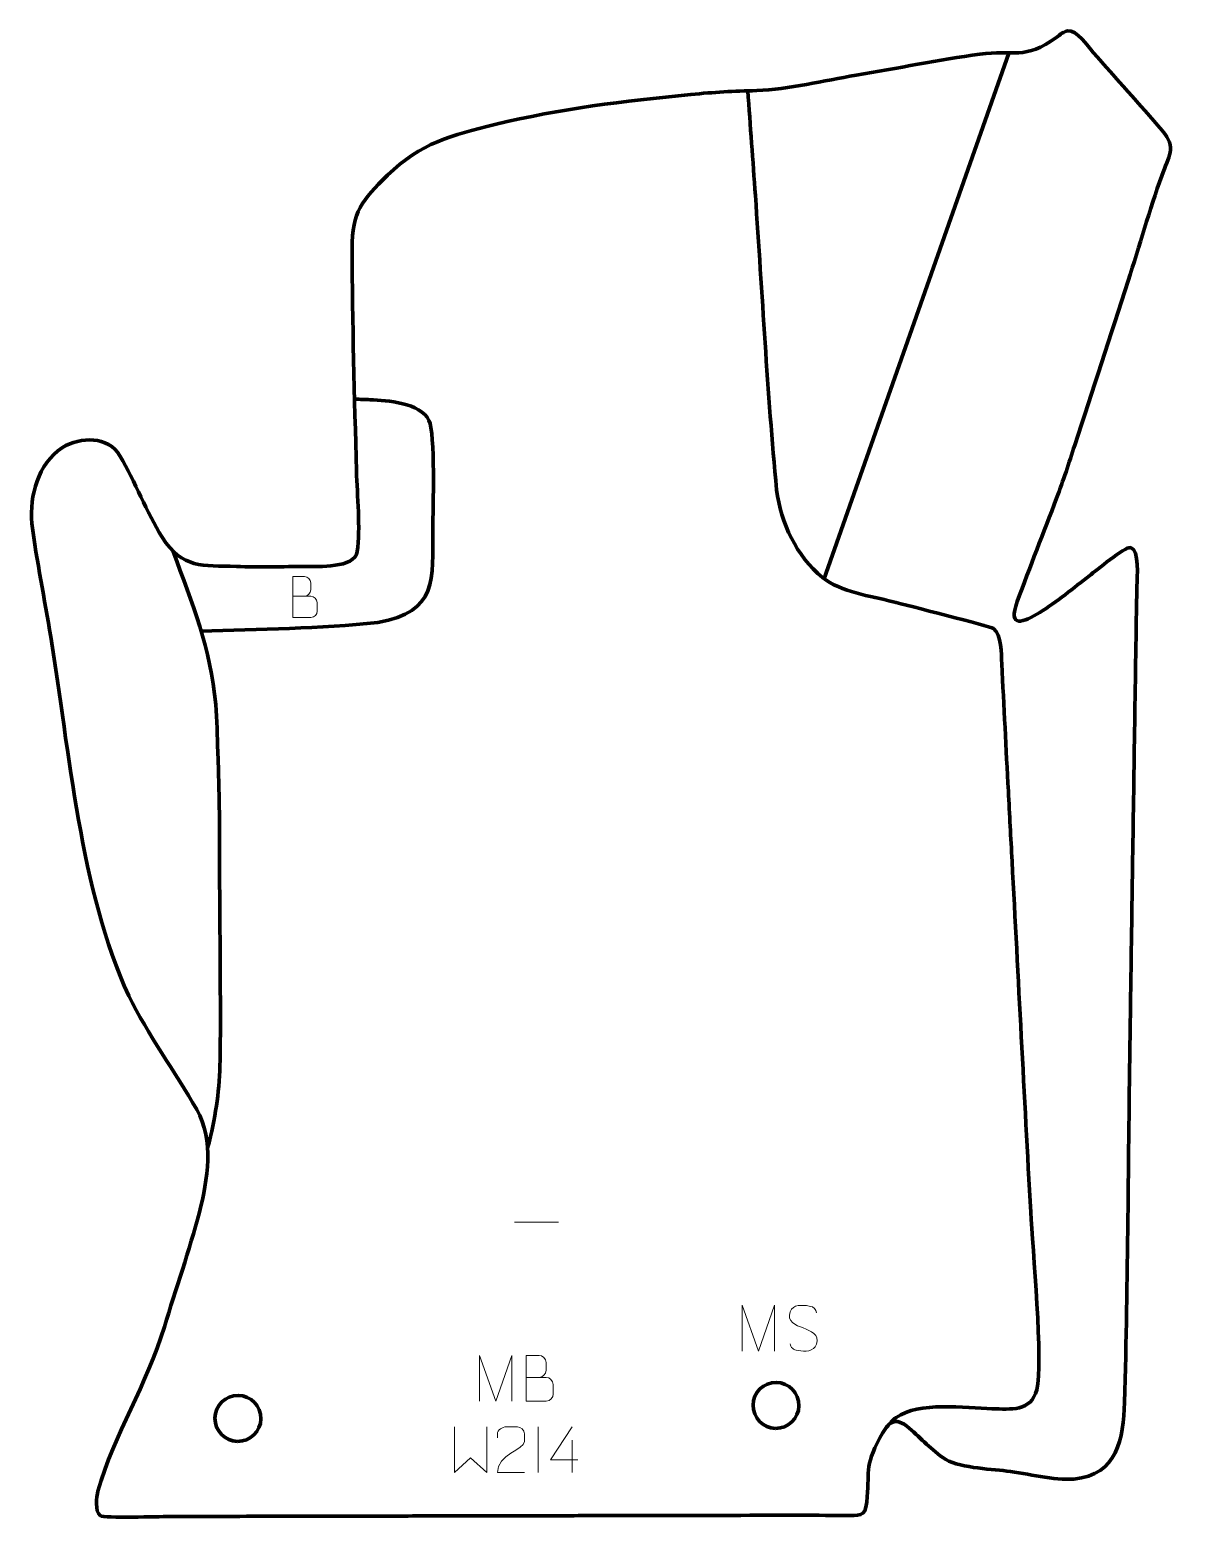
# Model space of a CAD drawing. Header units: millimetres. Extents: x 1256 to 1882, y 114 to 925.
import ezdxf

# ---------------------------------------------------------------- set-up
doc = ezdxf.new("R2010")
doc.units = ezdxf.units.MM
doc.header["$MEASUREMENT"] = 0
doc.layers.add('layer 2', color=7, linetype='Continuous')
doc.layers.add('layer 3', color=7, linetype='Continuous')

msp = doc.modelspace()

# ---------------------------------------------------------------- linework, layer by layer
at = {"layer": 'layer 2', "color": 142, "lineweight": 158}
msp.add_open_spline([(1789.6548, 912.2328), (1789.6548, 912.2328), (1688.8774, 625.4493), (1688.8774, 625.4493)], degree=3, dxfattribs=at)
for points, knots in [([(1647.4339, 891.8529), (1648.8065, 872.7843), (1650.1792, 853.7157), (1651.5518, 834.647), (1651.5518, 834.647), (1655.3583, 781.2605), (1658.0118, 727.5783), (1663.1168, 674.3154), (1663.1168, 674.3154), (1665.5207, 656.0907), (1673.8992, 638.3665), (1688.1645, 626.4189), (1688.1645, 626.4189), (1698.2893, 618.5861), (1714.2057, 616.4961), (1726.6075, 613.2565), (1726.6075, 613.2565), (1733.1804, 611.5539), (1779.5716, 599.9335), (1781.2766, 598.6958), (1781.2766, 598.6958), (1785.8144, 595.4016), (1785.5848, 584.8277), (1785.8588, 579.4931), (1785.8588, 579.4931), (1787.048, 556.3378), (1788.2211, 533.1948), (1789.4544, 510.0399), (1789.4544, 510.0399), (1790.1305, 497.3482), (1790.8066, 484.6564), (1791.4827, 471.9647), (1791.4827, 471.9647), (1794.8791, 408.2081), (1798.0805, 344.3795), (1801.6773, 280.6416), (1801.6773, 280.6416), (1802.7232, 262.1109), (1808.5288, 197.5596), (1804.9594, 183.791), (1804.9594, 183.791), (1801.863, 171.8468), (1790.7112, 173.1224), (1780.5256, 173.4792), (1780.5256, 173.4792), (1765.9713, 173.9891), (1740.5365, 177.346), (1728.3884, 168.7238), (1728.3884, 168.7238), (1727.3726, 167.8504), (1726.399, 166.8941), (1725.4298, 165.9674)], [0, 0, 0, 0, 0.07142857, 0.07142857, 0.07142857, 0.07142857, 0.14285714, 0.14285714, 0.14285714, 0.14285714, 0.21428571, 0.21428571, 0.21428571, 0.21428571, 0.28571429, 0.28571429, 0.28571429, 0.28571429, 0.35714286, 0.35714286, 0.35714286, 0.35714286, 0.42857143, 0.42857143, 0.42857143, 0.42857143, 0.5, 0.5, 0.5, 0.5, 0.57142857, 0.57142857, 0.57142857, 0.57142857, 0.64285714, 0.64285714, 0.64285714, 0.64285714, 0.71428571, 0.71428571, 0.71428571, 0.71428571, 0.78571429, 0.78571429, 0.78571429, 0.78571429, 0.85714286, 0.85714286, 0.85714286, 0.85714286, 1, 1, 1, 1]), ([(1349.3153, 597.244), (1380.9336, 598.6219), (1414.4052, 598.3456), (1445.6951, 602.0356), (1445.6951, 602.0356), (1478.685, 607.7642), (1475.4699, 625.2463), (1475.7033, 653.1922), (1475.7033, 653.1922), (1475.8401, 663.6702), (1477.0658, 705.1388), (1473.6312, 712.1493), (1473.6312, 712.1493), (1468.943, 721.7184), (1450.834, 723.0348), (1441.517, 723.4242), (1441.517, 723.4242), (1438.8234, 723.5313), (1436.1293, 723.5938), (1433.4353, 723.7027)], [0, 0, 0, 0, 0.16666667, 0.16666667, 0.16666667, 0.16666667, 0.33333333, 0.33333333, 0.33333333, 0.33333333, 0.5, 0.5, 0.5, 0.5, 0.66666667, 0.66666667, 0.66666667, 0.66666667, 1, 1, 1, 1]), ([(1334.1151, 640.6465), (1344.6665, 612.1142), (1354.6328, 588.1389), (1357.3557, 557.3072), (1357.3557, 557.3072), (1358.025, 548.7126), (1358.2337, 540.0303), (1358.5411, 531.4136), (1358.5411, 531.4136), (1358.5411, 531.4136), (1358.5764, 530.4334), (1358.5764, 530.4334), (1358.5764, 530.4334), (1359.0555, 517.3627), (1359.3588, 504.293), (1359.4027, 491.2133), (1359.4027, 491.2133), (1359.4027, 491.2133), (1359.406, 490.2408), (1359.406, 490.2408), (1359.406, 490.2408), (1359.4312, 481.3372), (1359.4191, 472.4343), (1359.4709, 463.5305), (1359.4709, 463.5305), (1359.4709, 463.5305), (1359.477, 462.5832), (1359.477, 462.5832), (1359.477, 462.5832), (1359.626, 440.6409), (1359.7927, 418.699), (1359.8941, 396.7563), (1359.8941, 396.7563), (1359.9378, 386.5989), (1359.9154, 376.4473), (1359.789, 366.2904), (1359.789, 366.2904), (1359.5796, 350.5094), (1358.1372, 337.1684), (1354.509, 321.7836), (1354.509, 321.7836), (1353.9841, 319.6384), (1353.4465, 317.4961), (1352.913, 315.3531)], [0, 0, 0, 0, 0.08333333, 0.08333333, 0.08333333, 0.08333333, 0.16666667, 0.16666667, 0.16666667, 0.16666667, 0.25, 0.25, 0.25, 0.25, 0.33333333, 0.33333333, 0.33333333, 0.33333333, 0.41666667, 0.41666667, 0.41666667, 0.41666667, 0.5, 0.5, 0.5, 0.5, 0.58333333, 0.58333333, 0.58333333, 0.58333333, 0.66666667, 0.66666667, 0.66666667, 0.66666667, 0.75, 0.75, 0.75, 0.75, 0.83333333, 0.83333333, 0.83333333, 0.83333333, 1, 1, 1, 1])]:
    msp.add_open_spline(points, degree=3, knots=knots, dxfattribs=at)
at = {"layer": 'layer 2', "color": 142, "lineweight": 200}
for points in [[(1662.5879, 162.764), (1655.6728, 162.8716), (1650.1542, 168.5646), (1650.2618, 175.4797), (1650.2618, 175.4797), (1650.3694, 182.3948), (1656.0624, 187.9134), (1662.9775, 187.8058), (1662.9775, 187.8058), (1669.8926, 187.6982), (1675.4112, 182.0051), (1675.3036, 175.0901), (1675.3036, 175.0901), (1675.196, 168.175), (1669.503, 162.6564), (1662.5879, 162.764)], [(1369.2875, 155.6633), (1362.3724, 155.7709), (1356.8538, 161.4639), (1356.9614, 168.379), (1356.9614, 168.379), (1357.069, 175.294), (1362.762, 180.8127), (1369.6771, 180.7051), (1369.6771, 180.7051), (1376.5922, 180.5975), (1382.1108, 174.9044), (1382.0032, 167.9894), (1382.0032, 167.9894), (1381.8956, 161.0743), (1376.2026, 155.5557), (1369.2875, 155.6633)]]:
    msp.add_open_spline(points, degree=3, knots=[0, 0, 0, 0, 0.2, 0.2, 0.2, 0.2, 0.4, 0.4, 0.4, 0.4, 0.6, 0.6, 0.6, 0.6, 1, 1, 1, 1], dxfattribs=at)
at = {"layer": 'layer 3', "color": 242, "lineweight": 158}
msp.add_open_spline([(1509.4915, 873.408), (1545.8887, 882.18), (1579.3302, 886.1469), (1616.425, 889.7638), (1616.425, 889.7638), (1628.9701, 891.0229), (1639.6949, 891.6114), (1652.2874, 891.8682), (1652.2874, 891.8682), (1669.7378, 892.5527), (1688.9643, 897.3908), (1706.4271, 900.2612), (1706.4271, 900.2612), (1728.8072, 903.9853), (1751.5298, 908.6783), (1773.9307, 911.7731), (1773.9307, 911.7731), (1792.0009, 914.2698), (1798.3961, 908.1565), (1815.8112, 921.0894), (1815.8112, 921.0894), (1817.7761, 922.5485), (1819.5008, 923.9421), (1821.9498, 924.4149), (1821.9498, 924.4149), (1826.6588, 925.0466), (1832.7769, 916.1561), (1835.7325, 912.7231), (1835.7325, 912.7231), (1848.1032, 898.4103), (1861.0491, 884.4365), (1873.3149, 870.1236), (1873.3149, 870.1236), (1881.5258, 860.5424), (1876.8324, 856.1413), (1873.0631, 845.5152), (1873.0631, 845.5152), (1866.4581, 826.8021), (1860.8488, 807.1385), (1854.7723, 788.1562), (1854.7723, 788.1562), (1845.1975, 758.245), (1835.4556, 728.4636), (1825.6599, 698.6266), (1825.6599, 698.6266), (1822.4471, 688.8408), (1819.4389, 679.4348), (1815.7919, 669.7782), (1815.7919, 669.7782), (1808.6844, 650.9941), (1801.177, 632.2854), (1794.3131, 613.4226), (1794.3131, 613.4226), (1788.859, 598.434), (1797.705, 601.9559), (1806.6631, 607.4958), (1806.6631, 607.4958), (1815.4625, 612.9375), (1825.3782, 621.1153), (1833.8002, 627.5416), (1833.8002, 627.5416), (1837.1306, 630.1669), (1852.8556, 643.3692), (1856.0372, 642.7946), (1856.0372, 642.7946), (1861.0986, 641.8805), (1859.5896, 626.2116), (1859.5211, 621.9712), (1859.5211, 621.9712), (1858.7185, 572.2666), (1857.9529, 522.571), (1857.218, 472.865), (1857.218, 472.865), (1857.1239, 466.4993), (1857.0298, 460.1337), (1856.9356, 453.7681), (1856.9356, 453.7681), (1856.8415, 447.4024), (1856.7474, 441.0368), (1856.6533, 434.6712), (1856.6533, 434.6712), (1856.3709, 415.5743), (1856.0885, 396.4775), (1855.8061, 377.3806), (1855.8061, 377.3806), (1854.8268, 310.6282), (1854.639, 243.6046), (1852.8382, 176.8982), (1852.8382, 176.8982), (1852.165, 157.0066), (1848.9668, 137.5205), (1825.1681, 135.0865), (1825.1681, 135.0865), (1814.4767, 134.3654), (1799.6943, 138.1176), (1788.5518, 139.5047), (1788.5518, 139.5047), (1778.9688, 140.5961), (1761.4607, 141.3124), (1753.7532, 146.8098), (1753.7532, 146.8098), (1746.2477, 152.2597), (1741.0121, 158.2408), (1734.1436, 164.0193), (1734.1436, 164.0193), (1726.0834, 169.73), (1723.3675, 164.5678), (1719.4361, 157.6132), (1719.4361, 157.6132), (1710.7746, 141.4527), (1713.9856, 138.8828), (1712.3018, 122.4458), (1712.3018, 122.4458), (1711.4489, 114.1199), (1707.9925, 115.3033), (1700.3622, 115.3099), (1700.3622, 115.3099), (1691.0146, 115.3181), (1681.6636, 115.4147), (1672.3197, 115.4036), (1672.3197, 115.4036), (1646.868, 115.3526), (1621.4163, 115.3016), (1595.9646, 115.2506), (1595.9646, 115.2506), (1595.0101, 115.2487), (1594.0557, 115.2467), (1593.1012, 115.2448), (1593.1012, 115.2448), (1586.7383, 115.232), (1580.3754, 115.2193), (1574.0124, 115.2066), (1574.0124, 115.2066), (1567.6495, 115.1938), (1561.2866, 115.181), (1554.9237, 115.1682), (1554.9237, 115.1682), (1549.197, 115.1567), (1543.4703, 115.1453), (1537.7437, 115.1338), (1537.7437, 115.1338), (1531.3808, 115.121), (1525.0179, 115.1083), (1518.6549, 115.0955), (1518.6549, 115.0955), (1512.6102, 115.0834), (1506.5653, 115.0713), (1500.5206, 115.0591), (1500.5206, 115.0591), (1494.1576, 115.0464), (1487.7946, 115.0337), (1481.4318, 115.0209), (1481.4318, 115.0209), (1468.7059, 114.9954), (1455.98, 114.9698), (1443.2541, 114.9444), (1443.2541, 114.9444), (1436.8912, 114.9316), (1430.5283, 114.9189), (1424.1653, 114.9061), (1424.1653, 114.9061), (1405.0766, 114.8678), (1385.9878, 114.8296), (1366.8989, 114.7913), (1366.8989, 114.7913), (1361.1723, 114.7798), (1355.4457, 114.7684), (1349.719, 114.7569), (1349.719, 114.7569), (1343.6743, 114.7447), (1337.6294, 114.7327), (1331.5847, 114.7205), (1331.5847, 114.7205), (1326.7387, 114.6546), (1296.2788, 113.7691), (1294.3979, 115.1757), (1294.3979, 115.1757), (1291.3357, 117.4658), (1292.4439, 125.4639), (1293.1099, 128.599), (1293.1099, 128.599), (1302.0443, 159.8421), (1319.9529, 186.6981), (1329.3594, 218.0295), (1329.3594, 218.0295), (1335.6135, 238.6665), (1342.9953, 259.8041), (1348.5125, 280.5356), (1348.5125, 280.5356), (1352.8686, 298.4816), (1356.588, 319.5602), (1347.053, 336.4954), (1347.053, 336.4954), (1335.2108, 356.9302), (1320.3537, 377.6143), (1309.9369, 398.4958), (1309.9369, 398.4958), (1283.4903, 455.8129), (1277.6261, 531.6755), (1267.4499, 594.1181), (1267.4499, 594.1181), (1264.083, 614.5826), (1259.8314, 635.5484), (1257.0737, 656.0128), (1257.0737, 656.0128), (1255.9969, 671.5598), (1260.3029, 688.0024), (1273.779, 697.3055), (1273.779, 697.3055), (1283.87, 703.3158), (1298.4794, 703.7919), (1305.1679, 692.8227), (1305.1679, 692.8227), (1313.6213, 678.4535), (1319.5716, 662.2879), (1328.1411, 648.4301), (1328.1411, 648.4301), (1339.4917, 631.0558), (1349.8691, 633.2142), (1368.6304, 632.5175), (1368.6304, 632.5175), (1380.9084, 632.0908), (1394.0022, 632.362), (1406.3275, 632.5817), (1406.3275, 632.5817), (1413.3328, 632.5637), (1432.9764, 631.4047), (1434.5474, 640.6869), (1434.5474, 640.6869), (1436.3071, 653.1248), (1434.4566, 671.3958), (1434.1038, 684.512), (1434.1038, 684.512), (1433.0393, 724.8173), (1431.7642, 765.3863), (1431.7248, 805.6935), (1431.7248, 805.6935), (1431.83, 826.1848), (1436.9085, 831.8577), (1451.0518, 845.7495), (1451.0518, 845.7495), (1469.2076, 863.5826), (1485.8021, 867.291), (1509.4915, 873.408)], degree=3, knots=[0, 0, 0, 0, 0.01612903, 0.01612903, 0.01612903, 0.01612903, 0.03225806, 0.03225806, 0.03225806, 0.03225806, 0.0483871, 0.0483871, 0.0483871, 0.0483871, 0.06451613, 0.06451613, 0.06451613, 0.06451613, 0.08064516, 0.08064516, 0.08064516, 0.08064516, 0.09677419, 0.09677419, 0.09677419, 0.09677419, 0.11290323, 0.11290323, 0.11290323, 0.11290323, 0.12903226, 0.12903226, 0.12903226, 0.12903226, 0.14516129, 0.14516129, 0.14516129, 0.14516129, 0.16129032, 0.16129032, 0.16129032, 0.16129032, 0.17741935, 0.17741935, 0.17741935, 0.17741935, 0.19354839, 0.19354839, 0.19354839, 0.19354839, 0.20967742, 0.20967742, 0.20967742, 0.20967742, 0.22580645, 0.22580645, 0.22580645, 0.22580645, 0.24193548, 0.24193548, 0.24193548, 0.24193548, 0.25806452, 0.25806452, 0.25806452, 0.25806452, 0.27419355, 0.27419355, 0.27419355, 0.27419355, 0.29032258, 0.29032258, 0.29032258, 0.29032258, 0.30645161, 0.30645161, 0.30645161, 0.30645161, 0.32258065, 0.32258065, 0.32258065, 0.32258065, 0.33870968, 0.33870968, 0.33870968, 0.33870968, 0.35483871, 0.35483871, 0.35483871, 0.35483871, 0.37096774, 0.37096774, 0.37096774, 0.37096774, 0.38709677, 0.38709677, 0.38709677, 0.38709677, 0.40322581, 0.40322581, 0.40322581, 0.40322581, 0.41935484, 0.41935484, 0.41935484, 0.41935484, 0.43548387, 0.43548387, 0.43548387, 0.43548387, 0.4516129, 0.4516129, 0.4516129, 0.4516129, 0.46774194, 0.46774194, 0.46774194, 0.46774194, 0.48387097, 0.48387097, 0.48387097, 0.48387097, 0.5, 0.5, 0.5, 0.5, 0.51612903, 0.51612903, 0.51612903, 0.51612903, 0.53225806, 0.53225806, 0.53225806, 0.53225806, 0.5483871, 0.5483871, 0.5483871, 0.5483871, 0.56451613, 0.56451613, 0.56451613, 0.56451613, 0.58064516, 0.58064516, 0.58064516, 0.58064516, 0.59677419, 0.59677419, 0.59677419, 0.59677419, 0.61290323, 0.61290323, 0.61290323, 0.61290323, 0.62903226, 0.62903226, 0.62903226, 0.62903226, 0.64516129, 0.64516129, 0.64516129, 0.64516129, 0.66129032, 0.66129032, 0.66129032, 0.66129032, 0.67741935, 0.67741935, 0.67741935, 0.67741935, 0.69354839, 0.69354839, 0.69354839, 0.69354839, 0.70967742, 0.70967742, 0.70967742, 0.70967742, 0.72580645, 0.72580645, 0.72580645, 0.72580645, 0.74193548, 0.74193548, 0.74193548, 0.74193548, 0.75806452, 0.75806452, 0.75806452, 0.75806452, 0.77419355, 0.77419355, 0.77419355, 0.77419355, 0.79032258, 0.79032258, 0.79032258, 0.79032258, 0.80645161, 0.80645161, 0.80645161, 0.80645161, 0.82258065, 0.82258065, 0.82258065, 0.82258065, 0.83870968, 0.83870968, 0.83870968, 0.83870968, 0.85483871, 0.85483871, 0.85483871, 0.85483871, 0.87096774, 0.87096774, 0.87096774, 0.87096774, 0.88709677, 0.88709677, 0.88709677, 0.88709677, 0.90322581, 0.90322581, 0.90322581, 0.90322581, 0.91935484, 0.91935484, 0.91935484, 0.91935484, 0.93548387, 0.93548387, 0.93548387, 0.93548387, 0.9516129, 0.9516129, 0.9516129, 0.9516129, 0.96774194, 0.96774194, 0.96774194, 0.96774194, 1, 1, 1, 1], dxfattribs=at)
at = {"layer": 'layer 3', "color": 250, "lineweight": 9}
for points, knots in [([(1399.3807, 616.3253), (1402.6397, 616.3257), (1405.8991, 616.3257), (1409.1588, 616.3253), (1409.1588, 616.3253), (1410.9281, 616.3098), (1412.651, 614.7548), (1412.651, 612.919), (1412.651, 612.919), (1412.6507, 611.9082), (1412.6507, 609.1769), (1412.651, 608.1658), (1412.651, 608.1658), (1412.6669, 606.5017), (1411.2856, 604.6979), (1409.2062, 604.7131), (1409.2062, 604.7131), (1405.9462, 604.7134), (1402.6865, 604.7134), (1399.4272, 604.7131), (1399.4272, 604.7131), (1399.4272, 612.1635), (1399.4272, 619.6136), (1399.4272, 627.0634), (1399.4272, 627.0634), (1401.5533, 627.0634), (1403.6797, 627.0634), (1405.8062, 627.0634), (1405.8062, 627.0634), (1407.3117, 627.0792), (1409.1897, 625.368), (1409.2056, 623.6103), (1409.2056, 623.6103), (1409.2052, 621.7597), (1409.2052, 621.629), (1409.2056, 619.7781), (1409.2056, 619.7781), (1409.221, 617.9275), (1407.5601, 616.3098), (1405.7597, 616.3253)], [0, 0, 0, 0, 0.09090909, 0.09090909, 0.09090909, 0.09090909, 0.18181818, 0.18181818, 0.18181818, 0.18181818, 0.27272727, 0.27272727, 0.27272727, 0.27272727, 0.36363636, 0.36363636, 0.36363636, 0.36363636, 0.45454545, 0.45454545, 0.45454545, 0.45454545, 0.54545455, 0.54545455, 0.54545455, 0.54545455, 0.63636364, 0.63636364, 0.63636364, 0.63636364, 0.72727273, 0.72727273, 0.72727273, 0.72727273, 0.81818182, 0.81818182, 0.81818182, 0.81818182, 1, 1, 1, 1]), ([(1644.298, 204.8569), (1644.298, 204.8569), (1644.298, 229.8148), (1644.298, 229.8148), (1644.298, 229.8148), (1644.298, 229.8148), (1653.2231, 204.8569), (1653.2231, 204.8569), (1653.2231, 204.8569), (1653.2231, 204.8569), (1661.983, 229.8143), (1661.983, 229.8143), (1661.983, 229.8143), (1661.983, 229.8143), (1661.983, 204.8569), (1661.983, 204.8569)], [0, 0, 0, 0, 0.2, 0.2, 0.2, 0.2, 0.4, 0.4, 0.4, 0.4, 0.6, 0.6, 0.6, 0.6, 1, 1, 1, 1]), ([(1677.6902, 217.5068), (1673.4419, 218.9772), (1668.5338, 220.773), (1670.5389, 226.2933), (1670.5389, 226.2933), (1672.0424, 230.4332), (1677.256, 230.0447), (1680.8596, 229.4436), (1680.8596, 229.4436), (1683.7202, 228.9664), (1684.5849, 227.7532), (1684.8955, 225.6691)], [0, 0, 0, 0, 0.25, 0.25, 0.25, 0.25, 0.5, 0.5, 0.5, 0.5, 1, 1, 1, 1]), ([(1677.6902, 217.5067), (1681.7088, 215.86), (1686.7383, 213.9717), (1684.9043, 208.6114), (1684.9043, 208.6114), (1683.4445, 204.345), (1678.5337, 204.6017), (1674.8076, 205.1564), (1674.8076, 205.1564), (1672.0576, 205.5662), (1670.8367, 206.7797), (1670.4587, 208.8919)], [0, 0, 0, 0, 0.25, 0.25, 0.25, 0.25, 0.5, 0.5, 0.5, 0.5, 1, 1, 1, 1]), ([(1501.1048, 177.5703), (1501.1048, 177.5703), (1501.1048, 202.5282), (1501.1048, 202.5282), (1501.1048, 202.5282), (1501.1048, 202.5282), (1510.0299, 177.5703), (1510.0299, 177.5703), (1510.0299, 177.5703), (1510.0299, 177.5703), (1518.7898, 202.5277), (1518.7898, 202.5277), (1518.7898, 202.5277), (1518.7898, 202.5277), (1518.7898, 177.5703), (1518.7898, 177.5703)], [0, 0, 0, 0, 0.2, 0.2, 0.2, 0.2, 0.4, 0.4, 0.4, 0.4, 0.6, 0.6, 0.6, 0.6, 1, 1, 1, 1]), ([(1526.5652, 190.5372), (1530.2038, 190.5376), (1533.7909, 190.5376), (1537.4303, 190.5372), (1537.4303, 190.5372), (1539.4057, 190.5199), (1541.3293, 188.7838), (1541.3293, 186.7342), (1541.3293, 186.7342), (1541.3289, 185.6056), (1541.3289, 182.5562), (1541.3293, 181.4273), (1541.3293, 181.4273), (1541.3469, 179.5694), (1539.8048, 177.5555), (1537.4833, 177.5724), (1537.4833, 177.5724), (1533.8435, 177.5728), (1530.2041, 177.5728), (1526.5652, 177.5724), (1526.5652, 177.5724), (1526.5652, 185.8907), (1526.5652, 194.2085), (1526.5652, 202.526), (1526.5652, 202.526), (1528.9389, 202.526), (1531.313, 202.526), (1533.6872, 202.526), (1533.6872, 202.526), (1535.368, 202.5436), (1537.4648, 200.6331), (1537.4825, 198.6707), (1537.4825, 198.6707), (1537.4821, 196.6046), (1537.4821, 196.4586), (1537.4825, 194.3921), (1537.4825, 194.3921), (1537.4998, 192.326), (1535.6453, 190.5199), (1533.6353, 190.5372)], [0, 0, 0, 0, 0.09090909, 0.09090909, 0.09090909, 0.09090909, 0.18181818, 0.18181818, 0.18181818, 0.18181818, 0.27272727, 0.27272727, 0.27272727, 0.27272727, 0.36363636, 0.36363636, 0.36363636, 0.36363636, 0.45454545, 0.45454545, 0.45454545, 0.45454545, 0.54545455, 0.54545455, 0.54545455, 0.54545455, 0.63636364, 0.63636364, 0.63636364, 0.63636364, 0.72727273, 0.72727273, 0.72727273, 0.72727273, 0.81818182, 0.81818182, 0.81818182, 0.81818182, 1, 1, 1, 1]), ([(1487.4471, 163.5953), (1487.4471, 163.5953), (1487.4471, 138.6373), (1487.4471, 138.6373), (1487.4471, 138.6373), (1487.4471, 138.6373), (1496.2898, 146.702), (1496.2898, 146.702), (1496.2898, 146.702), (1496.2898, 146.702), (1505.1322, 138.6379), (1505.1322, 138.6379), (1505.1322, 138.6379), (1505.1322, 138.6379), (1505.1322, 163.5953), (1505.1322, 163.5953)], [0, 0, 0, 0, 0.2, 0.2, 0.2, 0.2, 0.4, 0.4, 0.4, 0.4, 0.6, 0.6, 0.6, 0.6, 1, 1, 1, 1]), ([(1525.661, 138.6292), (1520.7466, 138.6295), (1515.8322, 138.6295), (1510.9181, 138.6292), (1510.9181, 138.6292), (1510.9181, 148.5615), (1525.5691, 151.2027), (1525.661, 155.513), (1525.661, 155.513), (1525.6607, 156.9371), (1525.6607, 158.3608), (1525.661, 159.7841), (1525.661, 159.7841), (1525.6441, 161.8612), (1523.5213, 163.586), (1521.8503, 163.6033), (1521.8503, 163.6033), (1519.7771, 163.6029), (1517.7042, 163.6029), (1515.6318, 163.6033), (1515.6318, 163.6033), (1513.8097, 163.6198), (1510.985, 161.8277), (1510.9181, 159.7341), (1510.9181, 159.7341), (1510.9181, 159.7341), (1510.9181, 157.6793), (1510.9181, 157.6793)], [0, 0, 0, 0, 0.125, 0.125, 0.125, 0.125, 0.25, 0.25, 0.25, 0.25, 0.375, 0.375, 0.375, 0.375, 0.5, 0.5, 0.5, 0.5, 0.625, 0.625, 0.625, 0.625, 0.75, 0.75, 0.75, 0.75, 1, 1, 1, 1]), ([(1554.7004, 145.5329), (1554.7004, 145.5329), (1539.8787, 145.5329), (1539.8787, 145.5329), (1539.8787, 145.5329), (1539.8787, 145.5329), (1551.7563, 163.6034), (1551.7563, 163.6034)], [0, 0, 0, 0, 0.33333333, 0.33333333, 0.33333333, 0.33333333, 1, 1, 1, 1])]:
    msp.add_open_spline(points, degree=3, knots=knots, dxfattribs=at)
for points in [[(1520.2047, 275.1049), (1520.2047, 275.1049), (1544.1827, 275.1049), (1544.1827, 275.1049)], [(1533.1523, 163.6033), (1533.1523, 163.6033), (1533.1523, 138.6292), (1533.1523, 138.6292)], [(1551.7563, 156.294), (1551.7563, 156.294), (1551.7563, 138.6293), (1551.7563, 138.6293)]]:
    msp.add_open_spline(points, degree=3, dxfattribs=at)

doc.saveas('drawing.dxf')
